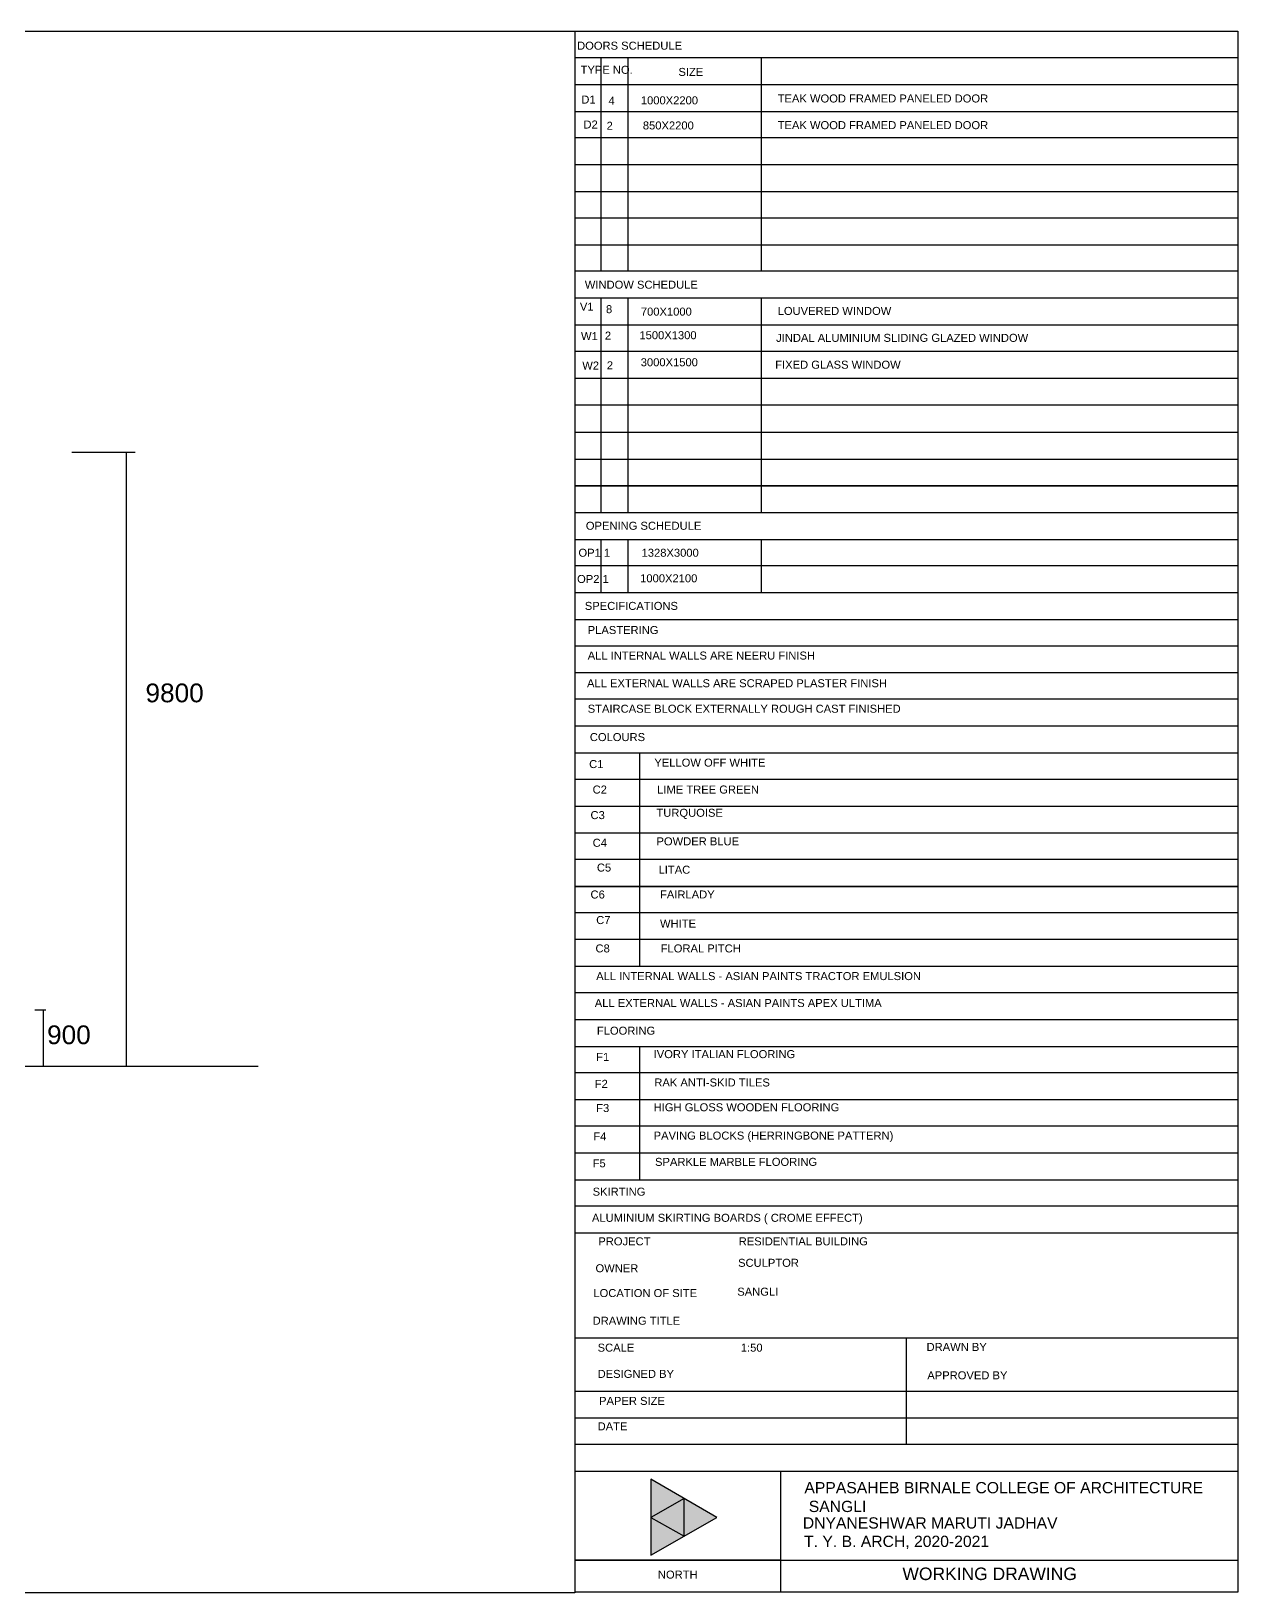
# Model space of a CAD drawing. Header units: metres. Extents: x 3586 to 7307, y 3108 to 6437.
# Drawn here: x 3986.32 to 4005.64, y 3236.68 to 3261.67 of the extents above; entities that cross this region are included whole.
import ezdxf

# ---------------------------------------------------------------- set-up
doc = ezdxf.new("R2010")
doc.units = ezdxf.units.M
doc.linetypes.add('DASHED', pattern=[0.75, 0.5, -0.25])
for name, color, linetype in [('DIMENSION', 255, 'DASHED'), ('PDF2_0', 7, 'Continuous'), ('PDF2_Text', 7, 'Continuous'), ('wall', 7, 'Continuous')]:
    doc.layers.add(name, color=color, linetype=linetype)
doc.styles.add('PDF Arial', font='arial.ttf')
doc.styles.get("Standard").update_dxf_attribs({"font": 'arial.ttf'})

msp = doc.modelspace()

# ---------------------------------------------------------------- linework, layer by layer
at = {"layer": 'PDF2_0', "lineweight": 30}
msp.add_lwpolyline([(3960.029, 3261.674), (3995.028, 3261.674), (3995.028, 3236.677), (3960.029, 3236.677)], close=True, dxfattribs=at)
msp.add_lwpolyline([(3995.028, 3261.674), (4005.642, 3261.674), (4005.642, 3247.984), (4005.642, 3236.688), (3995.028, 3236.688)], dxfattribs=at)
at = {"layer": 'PDF2_0', "lineweight": 25}
for points in [[(3995.028, 3261.254), (4005.642, 3261.254)], [(3995.448, 3257.837), (3995.448, 3261.254)], [(3995.879, 3257.837), (3995.879, 3261.254)], [(3998.013, 3257.837), (3998.013, 3261.254)], [(3995.028, 3260.823), (4005.642, 3260.823)], [(3995.028, 3260.391), (4005.642, 3260.391)], [(3995.028, 3259.971), (4005.642, 3259.971)], [(3995.028, 3259.54), (4005.642, 3259.54)], [(3995.028, 3259.109), (4005.642, 3259.109)], [(3995.028, 3258.689), (4005.642, 3258.689)], [(3995.028, 3258.257), (4005.642, 3258.257)], [(3995.028, 3257.837), (4005.642, 3257.837)], [(3995.028, 3257.406), (4005.642, 3257.406)], [(3995.448, 3253.966), (3995.448, 3257.406)], [(3995.879, 3253.966), (3995.879, 3257.406)], [(3998.013, 3253.966), (3998.013, 3257.406)], [(3995.028, 3256.974), (4005.642, 3256.974)], [(3995.028, 3256.554), (4005.642, 3256.554)], [(3995.028, 3256.123), (4005.642, 3256.123)], [(3995.028, 3255.692), (4005.642, 3255.692)], [(4005.642, 3255.249), (3995.028, 3255.249)], [(4005.642, 3254.818), (3995.028, 3254.818)], [(4005.642, 3253.966), (3995.028, 3253.966)], [(4005.642, 3253.535), (3995.028, 3253.535)], [(3995.448, 3252.683), (3995.448, 3253.535)], [(3995.879, 3252.683), (3995.879, 3253.535)], [(3998.013, 3252.683), (3998.013, 3253.535)], [(4005.642, 3253.115), (3995.028, 3253.115)], [(4005.642, 3252.683), (3995.028, 3252.683)], [(4005.642, 3252.252), (3995.028, 3252.252)], [(4005.642, 3251.832), (3995.028, 3251.832)], [(4005.642, 3251.401), (3995.028, 3251.401)], [(4005.642, 3250.981), (3995.028, 3250.981)], [(4005.642, 3250.549), (3995.028, 3250.549)], [(4005.642, 3250.118), (3995.028, 3250.118)], [(3996.061, 3250.118), (3996.061, 3247.984), (3996.061, 3246.701)], [(4005.642, 3249.698), (3995.028, 3249.698)], [(4005.642, 3249.266), (3995.028, 3249.266)], [(4005.642, 3248.835), (3995.028, 3248.835)], [(4005.642, 3248.415), (3995.028, 3248.415)], [(4005.642, 3247.564), (3995.028, 3247.564)], [(4005.642, 3247.132), (3995.028, 3247.132)], [(4005.642, 3246.701), (3995.028, 3246.701)], [(4005.642, 3246.281), (3995.028, 3246.281)], [(4005.642, 3245.849), (3995.028, 3245.849)], [(4005.642, 3245.418), (3995.028, 3245.418)], [(3996.061, 3245.418), (3996.061, 3243.284)], [(4005.642, 3244.998), (3995.028, 3244.998)], [(4005.642, 3244.567), (3995.028, 3244.567)], [(4005.642, 3244.147), (3995.028, 3244.147)], [(4005.642, 3243.715), (3995.028, 3243.715)], [(4005.642, 3243.284), (3995.028, 3243.284)], [(4005.642, 3242.864), (3995.028, 3242.864)], [(4005.642, 3242.433), (3995.028, 3242.433)], [(4005.642, 3240.752), (3995.028, 3240.752)], [(4000.329, 3240.752), (4000.329, 3239.05)], [(4005.642, 3239.901), (3995.028, 3239.901)], [(4005.642, 3239.47), (3995.028, 3239.47)], [(4005.642, 3239.05), (3995.028, 3239.05)], [(4005.642, 3238.618), (3995.028, 3238.618)], [(3998.32, 3238.618), (3998.32, 3236.688)], [(3998.32, 3237.199), (3995.028, 3237.199), (4005.642, 3237.199)], [(4005.642, 3236.688), (3995.028, 3236.688)]]:
    msp.add_lwpolyline(points, dxfattribs=at)
for points in [[(3995.028, 3254.398), (4005.642, 3254.398)], [(3995.028, 3247.984), (4005.642, 3247.984)], [(3997.298, 3237.88), (3996.242, 3238.493), (3996.242, 3237.279)], [(3996.776, 3238.187), (3996.242, 3237.88), (3996.776, 3237.585)]]:
    msp.add_lwpolyline(points, close=True, dxfattribs=at)
at = {"layer": 'PDF2_0', "color": 11, "true_color": 0xf27172, "transparency": 33554559}
for points in [[(3996.242, 3238.493), (3996.776, 3238.187), (3996.242, 3238.187)], [(3996.776, 3238.187), (3996.242, 3238.187), (3996.242, 3237.88)], [(3996.776, 3238.187), (3996.776, 3237.88), (3996.242, 3237.88)], [(3996.776, 3237.88), (3996.242, 3237.88), (3996.776, 3237.585)], [(3996.242, 3237.88), (3996.776, 3237.585), (3996.242, 3237.585)], [(3996.776, 3237.585), (3996.242, 3237.585), (3996.242, 3237.279)]]:
    msp.add_solid(points, dxfattribs=at)
at = {"layer": 'PDF2_0', "color": 241, "true_color": 0xf7abad, "transparency": 33554559}
for points in [[(3996.776, 3238.187), (3996.776, 3237.88), (3996.242, 3237.88)], [(3996.776, 3237.88), (3996.242, 3237.88), (3996.776, 3237.585)]]:
    msp.add_solid(points, dxfattribs=at)
at = {"layer": 'PDF2_0', "color": 1, "transparency": 33554559}
for points in [[(3996.776, 3238.187), (3997.298, 3237.88), (3996.776, 3237.88)], [(3997.298, 3237.88), (3996.776, 3237.88), (3996.776, 3237.585)]]:
    msp.add_solid(points, dxfattribs=at)
at = {"layer": 'wall'}
for p, q in [((3986.97, 3254.938), (3987.985, 3254.938)), ((3987.842, 3254.938), (3987.842, 3245.108)), ((3986.381, 3246.008), (3986.557, 3246.008)), ((3986.511, 3246.008), (3986.511, 3245.108)), ((3964.596, 3245.108), (3989.954, 3245.108))]:
    msp.add_line(p, q, dxfattribs=at)

# ---------------------------------------------------------------- texts
at = {"layer": 'DIMENSION', "attachment_point": 1}
for s, width, insert, char_height in [('4', 0.22412, (3995.565, 3260.627), 0.128), ('2', 0.22922, (3995.535, 3260.225), 0.128), ('850X2200', 1.00412, (3996.115, 3260.23), 0.1281), ('8', 0.25437, (3995.525, 3257.289), 0.128), ('1500X1300', 1.16578, (3996.06, 3256.872), 0.1281), ('W1', 0.23375, (3995.125, 3256.857), 0.1281), ('2', 0.37239, (3995.507, 3256.866), 0.128), ('W2', 0.18029, (3995.145, 3256.387), 0.1281), ('2', 0.2188, (3995.538, 3256.39), 0.128), ('3000X1500', 0.93012, (3996.081, 3256.439), 0.1281), ('SCULPTOR', 1.88441, (3997.64, 3242.023), 0.1281)]:
    msp.add_mtext_dynamic_manual_height_columns(s, width=width, gutter_width=12.5, heights=[0], dxfattribs=dict(at, insert=insert, char_height=char_height))
at = {"layer": 'PDF2_Text', "attachment_point": 7, "style": 'PDF Arial'}
for s, insert, char_height in [('DOORS SCHEDULE', (3995.062, 3261.377), 0.12812), ('TYPE NO.', (3995.118, 3260.991), 0.1281), ('SIZE', (3996.685, 3260.957), 0.1281), ('D1 ', (3995.13, 3260.516), 0.1281), ('1000X2200', (3996.083, 3260.502), 0.1281), ('TEAK WOOD FRAMED PANELED DOOR', (3998.274, 3260.532), 0.12812), ('D2 ', (3995.164, 3260.117), 0.1281), ('TEAK WOOD FRAMED PANELED DOOR', (3998.274, 3260.105), 0.12812), ('WINDOW SCHEDULE', (3995.186, 3257.551), 0.12812), ('V1 ', (3995.107, 3257.201), 0.1281), ('700X1000', (3996.083, 3257.12), 0.1281), ('LOUVERED WINDOW', (3998.274, 3257.131), 0.12812), ('JINDAL ALUMINIUM SLIDING GLAZED WINDOW', (3998.249, 3256.7), 0.12812), ('FIXED GLASS WINDOW', (3998.235, 3256.27), 0.12812), ('OPENING SCHEDULE', (3995.202, 3253.692), 0.12812), ('OP1 1', (3995.084, 3253.26), 0.1281), ('1328X3000', (3996.095, 3253.26), 0.1281), ('OP2 1', (3995.062, 3252.84), 0.1281), ('1000X2100', (3996.072, 3252.851), 0.1281), ('SPECIFICATIONS', (3995.186, 3252.409), 0.12812), ('PLASTERING', (3995.232, 3252.023), 0.1281), ('ALL INTERNAL WALLS ARE NEERU FINISH', (3995.232, 3251.614), 0.12812), ('ALL EXTERNAL WALLS ARE SCRAPED PLASTER FINISH', (3995.221, 3251.171), 0.12812), ('STAIRCASE BLOCK EXTERNALLY ROUGH CAST FINISHED', (3995.232, 3250.763), 0.12812), ('COLOURS', (3995.266, 3250.309), 0.1281), ('C1', (3995.255, 3249.877), 0.1281), ('YELLOW OFF WHITE', (3996.299, 3249.9), 0.12812), ('C2', (3995.311, 3249.469), 0.1281), ('LIME TREE GREEN', (3996.344, 3249.469), 0.12812), ('C3', (3995.277, 3249.06), 0.1281), ('TURQUOISE', (3996.333, 3249.064), 0.1281), ('C4', (3995.311, 3248.617), 0.1281), ('POWDER BLUE', (3996.333, 3248.64), 0.12812), ('C5', (3995.379, 3248.22), 0.1281), ('LITAC', (3996.367, 3248.186), 0.1281), ('C6', (3995.277, 3247.789), 0.1281), ('FAIRLADY', (3996.39, 3247.791), 0.1281), ('C7', (3995.368, 3247.38), 0.1281), ('WHITE', (3996.39, 3247.325), 0.1281), ('C8', (3995.357, 3246.926), 0.1281), ('FLORAL PITCH', (3996.401, 3246.926), 0.12812), ('ALL INTERNAL WALLS - ASIAN PAINTS TRACTOR EMULSION', (3995.368, 3246.483), 0.12812), ('ALL EXTERNAL WALLS - ASIAN PAINTS APEX ULTIMA', (3995.345, 3246.052), 0.12812), ('FLOORING', (3995.379, 3245.609), 0.1281), ('F1', (3995.368, 3245.191), 0.1281), ('IVORY ITALIAN FLOORING', (3996.288, 3245.234), 0.12812), ('F2', (3995.345, 3244.76), 0.1281), ('RAK ANTI-SKID TILES', (3996.299, 3244.78), 0.12812), ('F3', (3995.368, 3244.371), 0.1281), ('HIGH GLOSS WOODEN FLOORING', (3996.288, 3244.383), 0.12812), ('F4', (3995.323, 3243.92), 0.1281), ('PAVING BLOCKS (HERRINGBONE PATTERN)', (3996.288, 3243.893), 0.12812), ('SPARKLE MARBLE FLOORING', (3996.31, 3243.509), 0.12812), ('F5', (3995.311, 3243.486), 0.1281), ('SKIRTING', (3995.311, 3243.032), 0.1281), ('ALUMINIUM SKIRTING BOARDS ( CROME EFFECT)', (3995.3, 3242.577), 0.12812), ('PROJECT', (3995.402, 3242.237), 0.1281), ('RESIDENTIAL BUILDING', (3997.65, 3242.237), 0.12812), ('OWNER', (3995.357, 3241.806), 0.1281), ('LOCATION OF SITE', (3995.323, 3241.409), 0.12812), ('SANGLI', (3997.627, 3241.431), 0.1281), ('DRAWING TITLE', (3995.311, 3240.966), 0.12812), ('SCALE', (3995.391, 3240.535), 0.1281), ('1:50', (3997.684, 3240.535), 0.1281), ('DRAWN BY', (4000.658, 3240.548), 0.1281), ('DESIGNED BY', (3995.391, 3240.115), 0.12812), ('APPROVED BY', (4000.67, 3240.092), 0.12812), ('PAPER SIZE', (3995.414, 3239.683), 0.1281), ('DATE', (3995.391, 3239.277), 0.1281), ('APPASAHEB BIRNALE COLLEGE OF ARCHITECTURE\\P SANGLI', (3998.702, 3237.967), 0.17999), ('T. Y. B. ARCH, 2020-2021', (3998.697, 3237.377), 0.17999), ('NORTH', (3996.356, 3236.902), 0.1281), ('WORKING DRAWING', (4000.272, 3236.878), 0.19999)]:
    msp.add_mtext(s, dxfattribs=dict(at, insert=insert, char_height=char_height))
at = {"layer": 'wall', "attachment_point": 1}
for s, width, insert, char_height in [('9800', 1.47998, (3988.151, 3251.232), 0.3), ('900', 0.73393, (3986.575, 3245.759), 0.3), ('   DNYANESHWAR MARUTI JADHAV ', 4.30952, (3998.467, 3237.885), 0.18)]:
    msp.add_mtext_dynamic_manual_height_columns(s, width=width, gutter_width=12.5, heights=[0], dxfattribs=dict(at, insert=insert, char_height=char_height))

doc.saveas('drawing.dxf')
